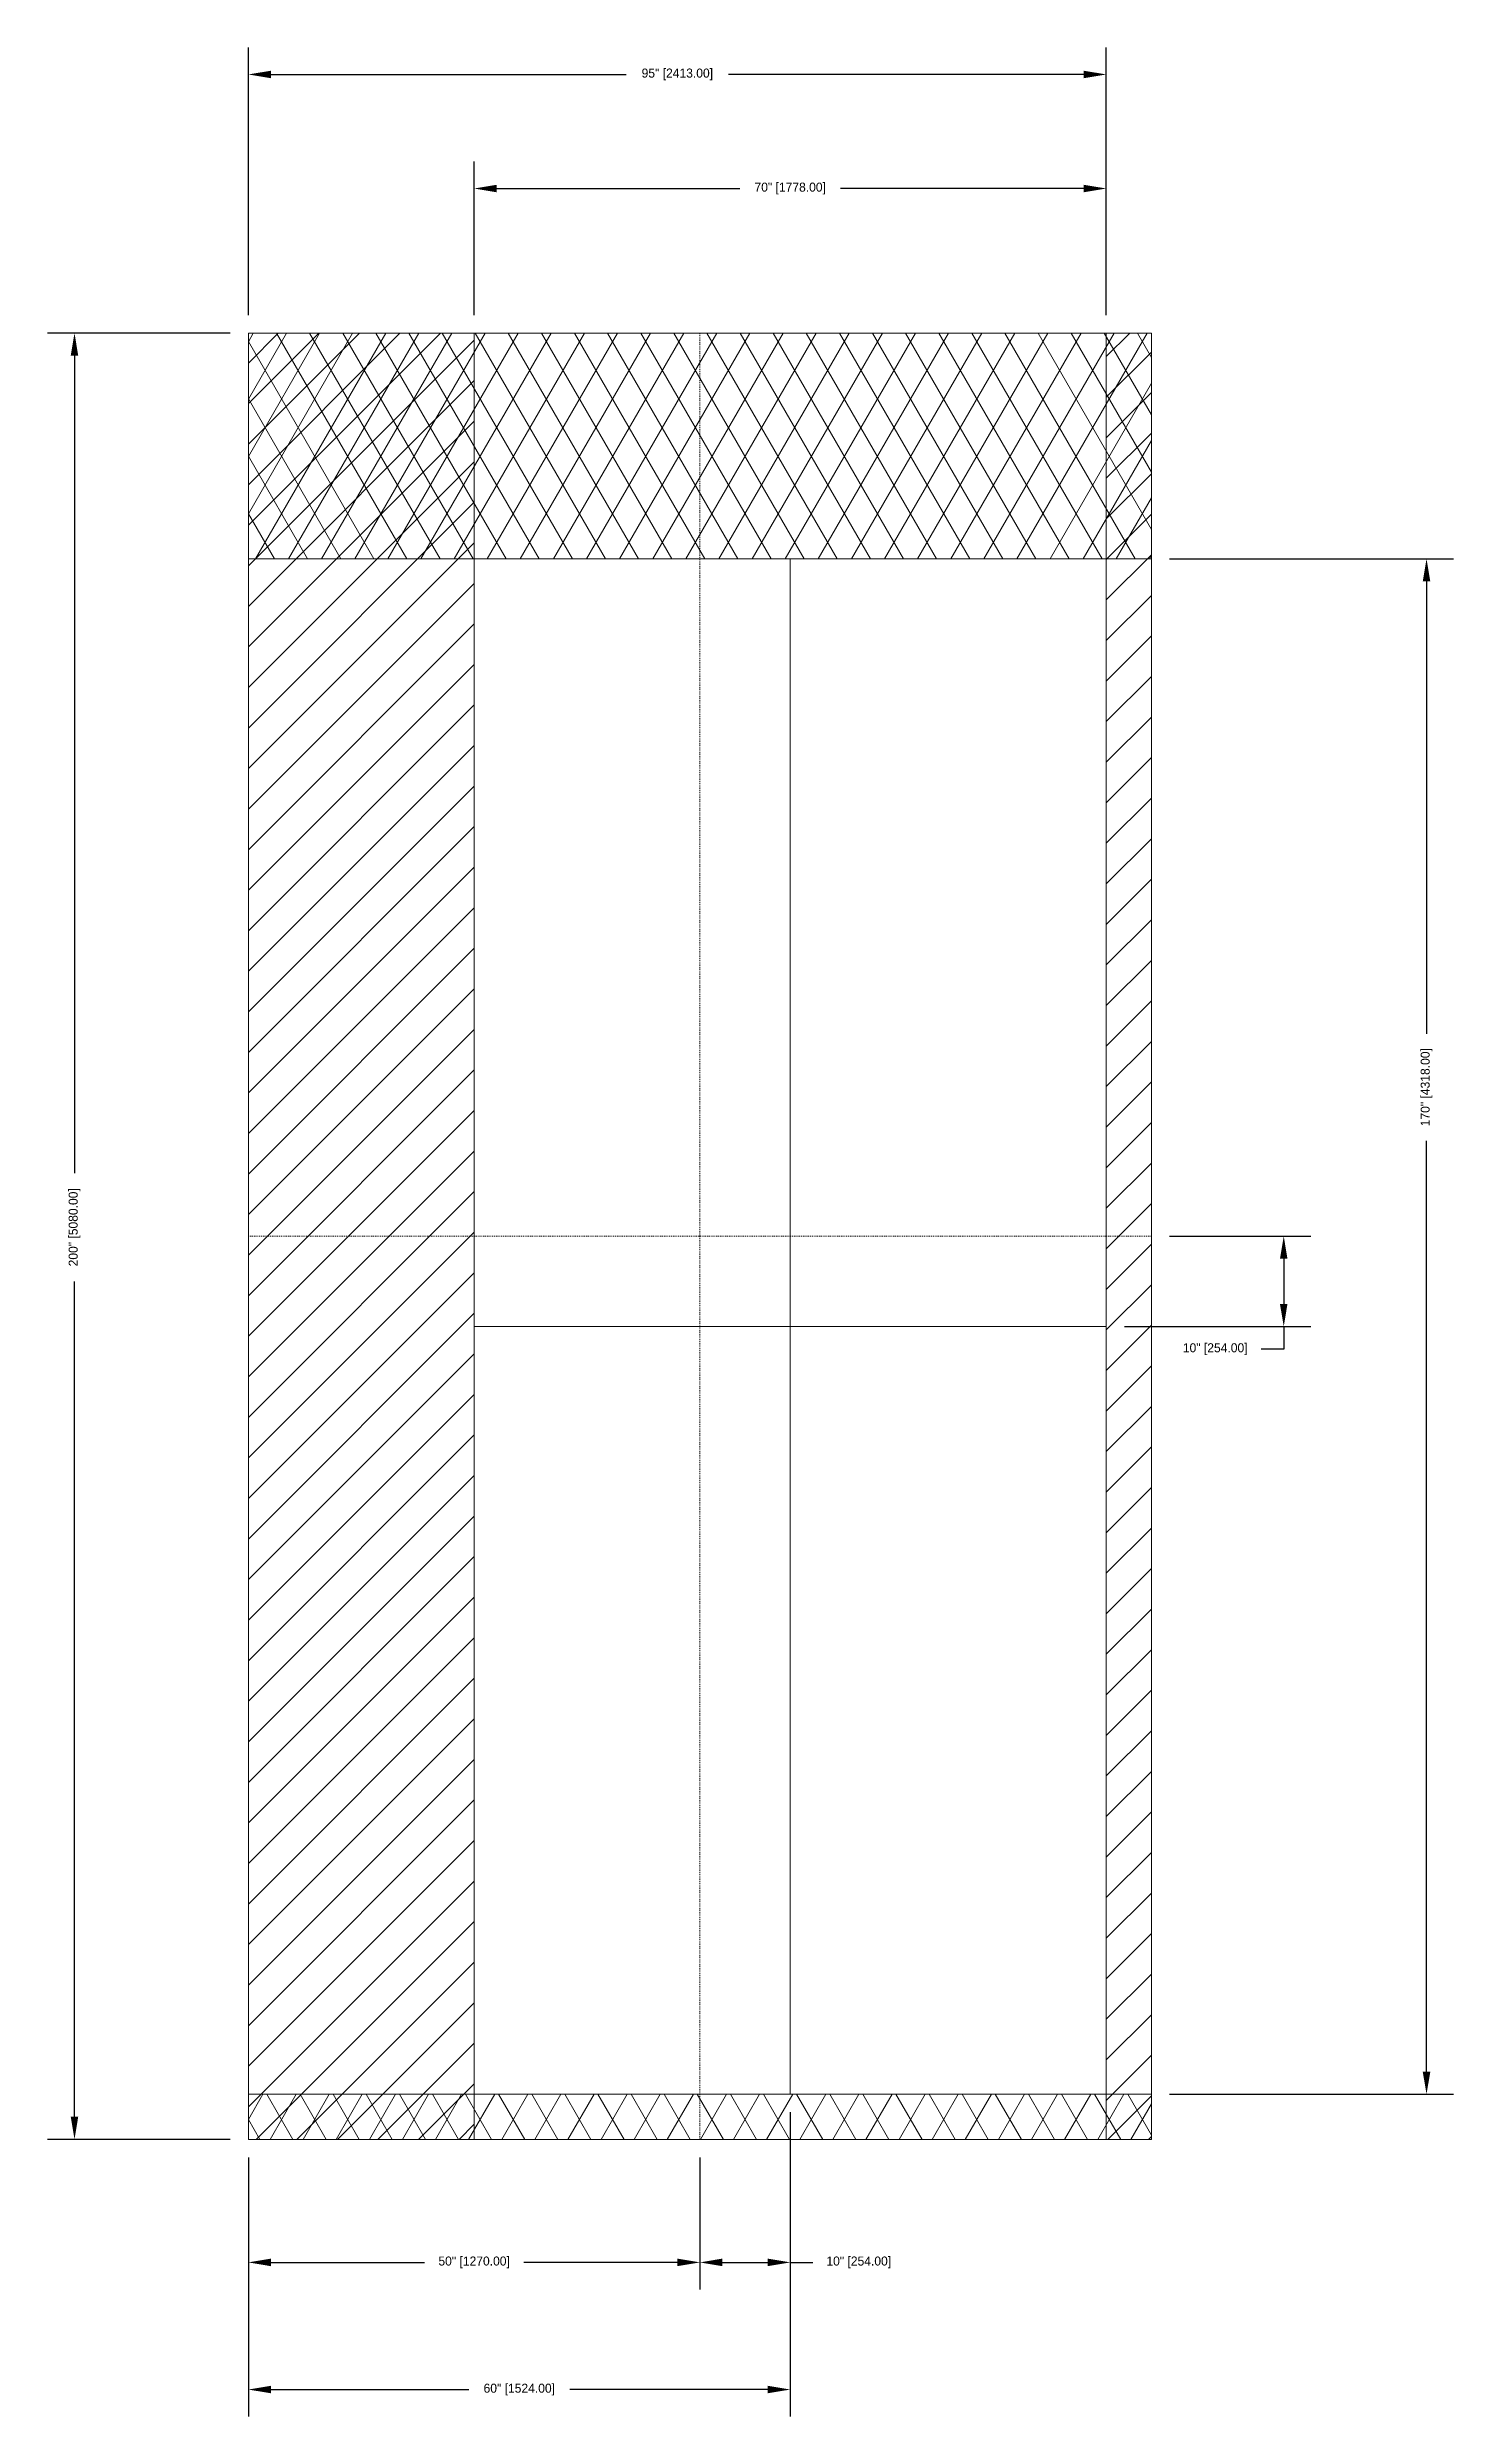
# Model space of a CAD drawing. Header units: inches. Extents: x -22 to 133, y -84 to 179.
import ezdxf

# ---------------------------------------------------------------- set-up
doc = ezdxf.new("R2010")
doc.units = ezdxf.units.IN
doc.header["$PDMODE"] = 35
doc.header["$PDSIZE"] = 0.025
doc.linetypes.add('HIDDEN2', pattern=[0.1875, 0.125, -0.0625])
for name, color, linetype, lineweight in [('FUTURE', 40, 'HIDDEN2', 15), ('OBJECT', 6, 'Continuous', 15), ('REDLINES', 10, 'Continuous', 15), ('TEXT', 4, 'Continuous', 20), ('WIRENO', 72, 'Continuous', 15), ('WIRES', 7, 'Continuous', 15)]:
    doc.layers.add(name, color=color, linetype=linetype, lineweight=lineweight)
doc.dimstyles.get("Standard").update_dxf_attribs({"dimtxt": 0.05, "dimasz": 0.125, "dimexe": 0.15, "dimexo": 0.1, "dimgap": 0.025, "dimtad": 0, "dimtoh": 1, "dimdec": 4, "dimzin": 0, "dimdsep": 46, "dimlunit": 5, "dimtxsty": 'Standard', "dimcen": 0.09, "dimadec": 0, "dimazin": 0, "dimtfac": 1, "dimtdec": 4, "dimtofl": 0, "dimtmove": 0, "dimatfit": 3, "dimfxl": 1, "dimfrac": 2, "dimtolj": 1, "dimtzin": 0, "dimarcsym": 0})

# ---------------------------------------------------------------- blocks, each defined once
blk = doc.blocks.new('*D3051')
at = {"layer": 'Defpoints', "color": 0}
for p in [(100, 47), (95, 37), (114.65, 37)]:
    blk.add_point(p, dxfattribs=at)
at = {"layer": 'TEXT', "color": 0, "lineweight": -2, "ltscale": 0.25}
for p, q in [((102, 47), (117.65, 47)), ((114.65, 44.5), (114.65, 39.5)), ((97, 37), (117.65, 37)), ((114.65, 37), (114.65, 34.5)), ((114.65, 34.5), (112.15, 34.5))]:
    blk.add_line(p, q, dxfattribs=at)
at = {"layer": 'TEXT', "color": 0}
for points in [[(115.06, 44.5), (114.23, 44.5), (114.65, 47)], [(114.23, 39.5), (115.06, 39.5), (114.65, 37)]]:
    blk.add_solid(points, dxfattribs=at)
at = {"layer": 'TEXT', "color": 0, "ltscale": 0.25, "insert": (107.06, 34.5), "char_height": 1, "attachment_point": 5}
blk.add_mtext('\\A1;10" [254.00]', dxfattribs=at)
blk = doc.blocks.new('*D3049')
at = {"layer": 'Defpoints', "color": 0}
for p in [(60, -48), (50, -53), (60, -66.62)]:
    blk.add_point(p, dxfattribs=at)
at = {"layer": 'TEXT', "color": 0, "lineweight": -2, "ltscale": 0.25}
for p, q in [((60, -50), (60, -69.62)), ((50, -55), (50, -69.62)), ((52.5, -66.62), (57.5, -66.62)), ((60, -66.62), (62.5, -66.62))]:
    blk.add_line(p, q, dxfattribs=at)
at = {"layer": 'TEXT', "color": 0}
for points in [[(52.5, -66.2), (52.5, -67.04), (50, -66.62)], [(57.5, -67.04), (57.5, -66.2), (60, -66.62)]]:
    blk.add_solid(points, dxfattribs=at)
at = {"layer": 'TEXT', "color": 0, "ltscale": 0.25, "insert": (67.59, -66.62), "char_height": 1, "attachment_point": 5}
blk.add_mtext('\\A1;10" [254.00]', dxfattribs=at)
blk = doc.blocks.new('*D3047')
at = {"layer": 'Defpoints', "color": 0}
for p in [(95, 163.01), (25, 147), (95, 147)]:
    blk.add_point(p, dxfattribs=at)
at = {"layer": 'TEXT', "color": 0, "lineweight": -2, "ltscale": 0.25}
for p, q in [((25, 149), (25, 166.01)), ((95, 149), (95, 166.01)), ((27.5, 163.01), (54.42, 163.01)), ((92.5, 163.01), (65.58, 163.01))]:
    blk.add_line(p, q, dxfattribs=at)
at = {"layer": 'TEXT', "color": 0}
for points in [[(27.5, 163.42), (27.5, 162.59), (25, 163.01)], [(92.5, 162.59), (92.5, 163.42), (95, 163.01)]]:
    blk.add_solid(points, dxfattribs=at)
at = {"layer": 'TEXT', "color": 0, "ltscale": 0.25, "insert": (60, 163.01), "char_height": 1, "attachment_point": 5}
blk.add_mtext('\\A1;70" [1778.00]', dxfattribs=at)
blk = doc.blocks.new('*D3045')
at = {"layer": 'Defpoints', "color": 0}
for p in [(100, 122), (100, -48), (130.46, -48)]:
    blk.add_point(p, dxfattribs=at)
at = {"layer": 'TEXT', "color": 0, "lineweight": -2, "ltscale": 0.25}
for p, q in [((102, 122), (133.46, 122)), ((130.46, 119.5), (130.46, 69.42)), ((130.46, -45.5), (130.46, 57.58)), ((102, -48), (133.46, -48))]:
    blk.add_line(p, q, dxfattribs=at)
at = {"layer": 'TEXT', "color": 0}
for points in [[(130.88, 119.5), (130.04, 119.5), (130.46, 122)], [(130.04, -45.5), (130.88, -45.5), (130.46, -48)]]:
    blk.add_solid(points, dxfattribs=at)
at = {"layer": 'TEXT', "color": 0, "ltscale": 0.25, "insert": (130.46, 63.5), "char_height": 1, "attachment_point": 5, "rotation": 90}
blk.add_mtext('\\A1;170" [4318.00]', dxfattribs=at)
blk = doc.blocks.new('*D3043')
at = {"layer": 'Defpoints', "color": 0}
for p in [(95, 175.64), (0, 147), (95, 147)]:
    blk.add_point(p, dxfattribs=at)
at = {"layer": 'TEXT', "color": 0, "lineweight": -2, "ltscale": 0.25}
for p, q in [((0, 149), (0, 178.64)), ((95, 149), (95, 178.64)), ((2.5, 175.64), (41.83, 175.64)), ((92.5, 175.64), (53.17, 175.64))]:
    blk.add_line(p, q, dxfattribs=at)
at = {"layer": 'TEXT', "color": 0}
for points in [[(2.5, 176.05), (2.5, 175.22), (0, 175.64)], [(92.5, 175.22), (92.5, 176.05), (95, 175.64)]]:
    blk.add_solid(points, dxfattribs=at)
at = {"layer": 'TEXT', "color": 0, "ltscale": 0.25, "insert": (47.5, 175.64), "char_height": 1, "attachment_point": 5}
blk.add_mtext('\\A1;95" [2413.00]', dxfattribs=at)
blk = doc.blocks.new('*D3041')
at = {"layer": 'Defpoints', "color": 0}
for p in [(-19.25, 147), (0, 147), (0, -53)]:
    blk.add_point(p, dxfattribs=at)
at = {"layer": 'TEXT', "color": 0, "lineweight": -2, "ltscale": 0.25}
for p, q in [((-2, 147), (-22.25, 147)), ((-19.25, 144.5), (-19.25, 53.99)), ((-19.25, -50.5), (-19.25, 41.99)), ((-2, -53), (-22.25, -53))]:
    blk.add_line(p, q, dxfattribs=at)
at = {"layer": 'TEXT', "color": 0}
for points in [[(-18.84, 144.5), (-19.67, 144.5), (-19.25, 147)], [(-19.67, -50.5), (-18.84, -50.5), (-19.25, -53)]]:
    blk.add_solid(points, dxfattribs=at)
at = {"layer": 'TEXT', "color": 0, "ltscale": 0.25, "insert": (-19.25, 47.99), "char_height": 1, "attachment_point": 5, "rotation": 90}
blk.add_mtext('\\A1;200" [5080.00]', dxfattribs=at)
blk = doc.blocks.new('*D3039')
at = {"layer": 'Defpoints', "color": 0}
for p in [(60, -48), (0, -53), (60, -80.7)]:
    blk.add_point(p, dxfattribs=at)
at = {"layer": 'TEXT', "color": 0, "lineweight": -2, "ltscale": 0.25}
for p, q in [((60, -50), (60, -83.7)), ((0, -55), (0, -83.7)), ((2.5, -80.7), (24.41, -80.7)), ((57.5, -80.7), (35.59, -80.7))]:
    blk.add_line(p, q, dxfattribs=at)
at = {"layer": 'TEXT', "color": 0}
for points in [[(2.5, -80.28), (2.5, -81.11), (0, -80.7)], [(57.5, -81.11), (57.5, -80.28), (60, -80.7)]]:
    blk.add_solid(points, dxfattribs=at)
at = {"layer": 'TEXT', "color": 0, "ltscale": 0.25, "insert": (30, -80.7), "char_height": 1, "attachment_point": 5}
blk.add_mtext('\\A1;60" [1524.00]', dxfattribs=at)
blk = doc.blocks.new('*D3037')
at = {"layer": 'Defpoints', "color": 0}
for p in [(0, -53), (50, -53), (50, -66.62)]:
    blk.add_point(p, dxfattribs=at)
at = {"layer": 'TEXT', "color": 0, "lineweight": -2, "ltscale": 0.25}
for p, q in [((0, -55), (0, -69.62)), ((50, -55), (50, -69.62)), ((2.5, -66.62), (19.5, -66.62)), ((47.5, -66.62), (30.5, -66.62))]:
    blk.add_line(p, q, dxfattribs=at)
at = {"layer": 'TEXT', "color": 0}
for points in [[(2.5, -66.2), (2.5, -67.04), (0, -66.62)], [(47.5, -67.04), (47.5, -66.2), (50, -66.62)]]:
    blk.add_solid(points, dxfattribs=at)
at = {"layer": 'TEXT', "color": 0, "ltscale": 0.25, "insert": (25, -66.62), "char_height": 1, "attachment_point": 5}
blk.add_mtext('\\A1;50" [1270.00]', dxfattribs=at)

msp = doc.modelspace()

# ---------------------------------------------------------------- hatches: boundary and pattern name
at = {"layer": 'WIRES', "ltscale": 0.25}
h = msp.add_hatch(dxfattribs=at)
h.set_pattern_fill('ANSI31', color=6, style=0)
h.paths.add_polyline_path([(0, 147), (0, -53), (25, -53), (25, 147)])
h = msp.add_hatch(dxfattribs=at)
h.set_pattern_fill('DIAMONDS', color=3, scale=0.5, style=0)
h.paths.add_polyline_path([(0, 122), (100, 122), (100, 147), (0, 147)])
h = msp.add_hatch(dxfattribs=at)
h.set_pattern_fill('ANSI31', color=6, style=0)
h.paths.add_polyline_path([(100, -53), (100, 147), (95, 147), (95, -53)])
h = msp.add_hatch(dxfattribs=at)
h.set_pattern_fill('DIAMONDS', color=3, scale=0.5, style=0)
h.paths.add_polyline_path([(0, -53), (100, -53), (100, -48), (0, -48)])

# ---------------------------------------------------------------- linework, layer by layer
at = {"layer": 'FUTURE', "ltscale": 0.25}
for points in [[(50, 147), (50, -53)], [(0, 47), (100, 47)]]:
    msp.add_lwpolyline(points, dxfattribs=at)
at = {"layer": 'OBJECT', "ltscale": 0.25}
for points in [[(25, 147), (25, -53)], [(95, 147), (95, -53)]]:
    msp.add_lwpolyline(points, dxfattribs=at)
at = {"layer": 'REDLINES', "ltscale": 0.25}
for points in [[(60, 122), (60, -48)], [(25, 37), (95, 37)]]:
    msp.add_lwpolyline(points, dxfattribs=at)
at = {"layer": 'WIRENO', "ltscale": 0.25}
for points in [[(0, 122), (100, 122)], [(0, -48), (100, -48)]]:
    msp.add_lwpolyline(points, dxfattribs=at)
at = {"layer": 'WIRES', "ltscale": 0.25}
for points in [[(0, 147), (100, 147)], [(0, 147), (0, -53)], [(100, 147), (100, -53)], [(0, -53), (100, -53)]]:
    msp.add_lwpolyline(points, dxfattribs=at)

# ---------------------------------------------------------------- dimensions: what is measured, and where the dimension line sits
at = {"layer": 'TEXT', "ltscale": 0.25}
for base, p1, p2, picture, middle in [((95, 175.63518), (0, 147), (95, 147), '*D3043', (47.5, 175.63518)), ((95, 163.00646), (25, 147), (95, 147), '*D3047', (60, 163.00646)), ((60, -80.69585), (0, -53), (60, -48), '*D3039', (30, -80.69585)), ((60, -66.62058), (50, -53), (60, -48), '*D3049', (67.58681, -66.62058)), ((50, -66.62058), (0, -53), (50, -53), '*D3037', (25, -66.62058))]:
    dim = msp.add_linear_dim(base=base, p1=p1, p2=p2, dimstyle='Standard', override={"dimpost": '"'}, dxfattribs=at)
    dim.commit()
    dim.dimension.update_dxf_attribs({"geometry": picture, "text_midpoint": middle})
for base, p1, p2, picture, middle in [((-19.25473, 147), (0, -53), (0, 147), '*D3041', (-19.25473, 47.9914)), ((130.45944, -48), (100, 122), (100, -48), '*D3045', (130.45944, 63.5))]:
    dim = msp.add_linear_dim(base=base, p1=p1, p2=p2, angle=90, dimstyle='Standard', override={"dimpost": '"'}, dxfattribs=at)
    dim.commit()
    dim.dimension.update_dxf_attribs({"geometry": picture, "text_midpoint": middle, "dimtype": 160})
dim = msp.add_linear_dim(base=(114.6468, 37), p1=(100, 47), p2=(95, 37), angle=90, dimstyle='Standard', override={"dimpost": '"'}, dxfattribs=at)
dim.commit()
dim.dimension.update_dxf_attribs({"geometry": '*D3051', "text_midpoint": (107.06, 34.5)})

doc.saveas('drawing.dxf')
